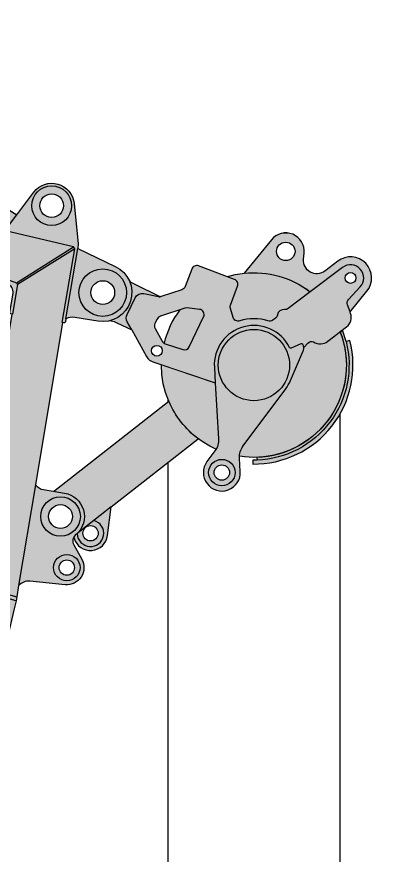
# Model space of a CAD drawing. Header units: millimetres. Extents: x -10000 to 22392, y -19950 to 27002.
# Drawn here: x 8862 to 10260, y 23825 to 27002 of the extents above; entities that cross this region are included whole.
import ezdxf
from ezdxf.enums import TextEntityAlignment as Align

# ---------------------------------------------------------------- set-up
doc = ezdxf.new("R2010")
doc.units = ezdxf.units.MM
doc.set_wipeout_variables(frame=1)
doc.layers.add('Техника. Кран LR 1600', color=250, linetype='Continuous')
doc.layers.add('Техника. Кран LR 1600 Штриховка', color=7, linetype='Continuous', true_color=0xffd147)
doc.styles.add('arial', font='arial.ttf')

# ---------------------------------------------------------------- blocks, each defined once
blk = doc.blocks.new('LR 1600-2-20230825.180919')
at = {"color": 0, "linetype": 'ByBlock', "lineweight": -2, "transparency": 16777216}
blk.add_wipeout([(1092.5797691424507, -478.31247127974007), (1070.6337041480128, -409.66458834623404), (1035.0923471229362, -346.96711199504034), (987.4626984906643, -292.87849793294095), (929.7643181854628, -249.69217474898846), (864.4436936470375, -219.23929951687774), (794.2705055257229, -202.81111431938803), (722.2201895691911, -201.10419588068726), (651.347774221604, -214.19091979431596), (584.6583433874368, -241.51639170254248), (524.9796169096708, -281.92197554914014), (474.8420515181685, -333.6944212766241), (436.3715461261902, -394.6385088887805), (411.199300912021, -462.1701286744053), (400.39265227955815, -533.4258508679733), (404.4098163867729, -605.3843388490873), (423.0804601761422, -674.9944578008816), (455.61292372098677, -739.3046468512631), (500.62778765070874, -795.5880691475401), (556.2163623518118, -841.4582333361755), (620.0216189254246, -874.9701839443965), (689.3381303219701, -894.7029700579942), (761.2267850170201, -899.819895514582), (832.6394092171607, -890.1039959246357), (900.5480134499335, -865.9672382478254), (962.0731833119427, -828.4330528504663), (1014.6061704380361, -779.0929387078929), (1055.9195068734045, -720.038981748427), (1084.2614526533075, -653.775147650169), (1098.430271888443, -583.1111103930572), (1099.9999999995935, -550.0000000000074)], dxfattribs=at)
at = {"layer": 'Техника. Кран LR 1600 Штриховка', "true_color": 0xadadad, "transparency": 16777216}
h = blk.add_hatch(color=253, dxfattribs=at)
h.dxf.hatch_style = 1
edge = h.paths.add_edge_path()
edge.add_arc((750.0000000001019, -550.0000000000073), 349.9999999994917, 0, 360)
at = {"color": 0, "linetype": 'ByBlock', "lineweight": -2, "transparency": 16777216}
blk.add_circle((750.0000000001019, -550.0000000000073), 349.9999999994917, dxfattribs=at)
blk.add_wipeout([(-65.38843069552237, -71.40243881688377), (-65.38843069552237, -71.40243881688377), (-86.81676591793646, -93.6327795609094), (-95.56970713022983, -123.24270391295363), (-89.67217313977264, -153.55080007274307), (-70.45492902140492, -177.71811536622772), (-42.25430201779736, -190.291350296151), (-21.410421085842273, -190.67768948473542), (86.674123861776, -175.16747559145017), (424.0263516982959, -422.55910933821), (424.0263516982959, -422.55910933821), (443.3030785302461, -381.367267825393), (467.75825145108604, -343.0227177304645), (496.9789553459283, -308.1728903498214), (530.4718111515831, -277.40621008443867), (530.4718111515831, -277.4062100844386), (53.22272972676001, 72.57644962696929), (53.22272972676001, 72.57644962696929), (20.117581603197067, 87.72276164395089), (-16.27930357485144, 88.51544653390567), (-50.01248951422028, 74.8248013197906), (-75.56238741370711, 48.8909563035844), (-88.7483980683825, 14.957333994529563), (-87.41296194998532, -21.423680427452837), (-71.77458964500684, -54.2992475198954), (-59.39936858323196, -67.61445860063407)], dxfattribs=at)
blk.add_lwpolyline([(86.67412386177602, -175.1674755914501), (-53.22272972611972, -72.57644962697668), (-59.39936858327565, -67.61445860066306)], dxfattribs=at)
for centre, radius in [((0, 0), 45.00000000005242), ((-30.64338984248025, -126.3367826840185), 28.99999999993426)]:
    blk.add_circle(centre, radius, dxfattribs=at)
blk.add_arc((-30.64338984248025, -126.3367826840185), 49.99999999997337, 106.8762646164237, 0.6160599089273059, dxfattribs=at)
blk.add_wipeout([(395.8466646414528, -592.5193037188071), (395.8466646414528, -592.5193037188071), (407.6838158519688, -589.5585822357831), (419.8552580277692, -588.6983405012649), (431.99116805738936, -589.9647165250524), (443.7228024556463, -593.3192321124804), (696.3493682009213, -690.0771562658264), (696.3493682009213, -690.0771562658264), (704.6536466847579, -692.9814961488918), (713.1139090285718, -695.3940036343353), (721.7010533469787, -697.3063801004976), (730.3855413018537, -698.7120472926543), (730.3855413018539, -698.7120472926543), (854.7589346761308, -715.1163456124413), (854.7589346761308, -715.1163456124413), (857.3295696209088, -715.2880228520647), (859.9009450972023, -715.1278190636126), (862.4303914620155, -714.6383926836005), (864.8759348479146, -713.8278652987427), (884.6968728133726, -724.0544244407137), (884.6968728133726, -724.0544244407137), (889.512374355112, -727.5314009693564), (893.0943827531787, -732.2692946696633), (895.1269790079275, -737.8502420215389), (895.4308961539793, -743.78202550103), (895.4308961539793, -743.78202550103), (893.4841756361037, -758.0722282710091), (895.8489248743579, -772.2992299587158), (902.313762570573, -785.1913007599267), (912.3008068239651, -795.5960382896591), (912.3008068239653, -795.5960382896591), (984.1394999582045, -848.8802026235423), (984.1394999582045, -848.8802026235423), (996.5947480542147, -855.3867498609743), (1010.449615815988, -857.7343020733605), (1024.3530424811352, -855.6939371420383), (1036.949232054125, -849.4646217440676), (1041.7720806349755, -846.050236871837), (1134.30214748819, -886.4047679071517), (1134.30214748819, -886.4047679071517), (1167.9518040628336, -893.0577531324561), (1201.2946543887224, -885.0069188809673), (1228.2010238833561, -863.7323124071025), (1243.7245061181711, -833.1450094971539), (1245.0112990469527, -798.8681110966567), (1231.8248415529579, -767.2030050845392), (1214.5928039058056, -749.30876177772), (1165.3275476757337, -711.9850394256717), (1165.3275476757337, -711.9850394256717), (1148.9997268149825, -690.4545060848743), (1146.2591929490288, -663.5723358947737), (1157.9063591148404, -639.1898602143602), (1180.5394999191794, -624.4283380255433), (1186.8782635809914, -622.8837133061533), (1209.313752872149, -618.9462558198063), (1209.313752872149, -618.9462558198063), (1238.7818681879846, -606.321210087897), (1259.531151984106, -581.882944561305), (1267.2094987272158, -550.7573186030572), (1260.206396185876, -519.4728471388362), (1239.9907259667903, -494.59136250480867), (1225.2578829600463, -485.86328710563953), (1075.031781508995, -420.1757302772892), (1075.031781508995, -420.1757302772892), (1093.7366650856839, -484.08258897874475), (1099.999798713735, -550.375366985572), (1093.5944846026298, -616.6545583644908), (1074.752566848758, -680.5211489581777), (991.1332926264297, -616.8402832936771), (991.1332926264297, -616.8402832936771), (988.4253475326432, -614.3532216881226), (986.2184401998323, -611.4124731294779), (984.5871555002691, -608.1174234652458), (983.5866245031868, -604.5794325403475), (983.5866245031868, -604.5794325403475), (980.2968548823662, -596.038131803852), (974.1532893489148, -589.2533690986778), (965.9794252124045, -585.1345892420693), (956.8709055629226, -584.2338827280835), (956.8709055629226, -584.2338827280835), (953.1942402412171, -584.2099208228791), (949.5840898434321, -583.5133175167532), (946.1624633920153, -582.1676152882868), (943.0449985343005, -580.2182936314928), (933.2623474732102, -572.768244658342), (933.2623474732102, -572.768244658342), (929.8431640074871, -569.4512154092189), (927.3054271815495, -565.4196660278905), (925.7931123132389, -560.902321415079), (925.3920186909673, -556.1554674550351), (925.3920186909673, -556.1554674550351), (924.2543722800883, -529.1274404694724), (918.9764728623181, -502.59534179966533), (909.6837223925609, -477.1895694084287), (896.596914975271, -453.51375994578837), (896.596914975271, -453.51375994578825), (896.596914975271, -453.51375994578825), (893.6550135619739, -446.2534235024276), (893.7274881446441, -438.4200323701517), (896.8032198052199, -431.21537110479835), (902.4103354117252, -425.74476567471686), (902.4103354117252, -425.74476567471686), (932.3417957355052, -406.3070480649401), (932.3417957355052, -406.3070480649401), (935.2501689984099, -404.7433593839596), (938.3761923640616, -403.67952892528456), (941.6346523320148, -403.1445560618113), (944.9367252603918, -403.1530238292396), (1021.1967934749193, -409.66695708766895), (1021.1967934749193, -409.66695708766895), (1028.9522612907715, -408.80145552897886), (1035.7861661636712, -405.03394731014623), (1040.6581080261947, -398.9380014049559), (1042.8263778940166, -391.4416703176098), (1042.8263778940166, -391.44167031761003), (1055.1669568725122, -246.96776225639746), (1055.1669568725122, -246.96776225639746), (1054.3014553137964, -239.21229444051573), (1050.533947094952, -232.37838956758583), (1044.4380011897558, -227.50644770501845), (1036.941670102395, -225.3381778371329), (966.4497089849831, -219.31694102567394), (966.4497089849831, -219.31694102567394), (962.0690507692024, -218.44205010381006), (957.9918577218982, -216.6166467555986), (954.42153693239, -213.93179853108882), (951.5362081392598, -210.52144982689742), (951.5362081392598, -210.52144982689765), (905.6881453069439, -142.08818040045253), (905.6881453069439, -142.08818040045253), (905.1129682282432, -141.17756056089002), (904.5876470038654, -140.23729741937768), (904.113705140436, -139.2701178734003), (903.6925171370896, -138.27882688186196), (903.6925171370896, -138.27882688186196), (921.9445945278787, -34.573841706041776), (921.9445945278787, -34.573841706041776), (924.5203513289382, -23.602443974769585), (928.3142301634299, -12.990536763284581), (933.2780464591984, -2.872897757180681), (939.3487567256891, 6.621972865228827), (939.3487567256891, 6.621972865228827), (939.3487567256891, 6.621972865228827), (945.4194669921491, 16.11684348758604), (950.3832832879076, 26.23448249362741), (954.1771621224116, 36.84638970504329), (956.7529189235067, 47.817787436245), (956.7529189235067, 47.817787436245), (960.2196358882067, 67.51504291735955), (960.2196358882067, 67.51504291735932), (959.4918121355524, 105.90295602272977), (944.3528125378671, 141.18712090135023), (917.0343702820824, 168.16608145800956), (881.5636652227271, 182.86270292665358), (843.1696524921421, 183.11046580540278), (807.5122300140604, 168.87284584208123), (779.8478780856965, 142.24869829922), (764.2547692372177, 107.16285277086058), (763.2470810773377, 102.1822125638796), (759.7803641127103, 82.48495708279415), (759.7803641127103, 82.48495708279415), (758.4554430253619, 71.29341226585962), (758.3981849566414, 60.02385979955852), (759.6093171188998, 48.81942986480976), (762.0734573959418, 37.822425546714385), (762.0734573959418, 37.822425546714385), (762.0734573959418, 37.822425546714385), (764.53759767289, 26.82542122863697), (765.748729835097, 15.620991293921179), (765.6914717663691, 4.351438827658285), (764.3665506790568, -6.840105989241692), (764.3665506790568, -6.840105989241692), (753.4024302038525, -69.13624505430175), (671.577095706547, -149.61118746942498), (671.577095706547, -149.61118746942498), (665.8716589866352, -156.46098062851956), (661.6284774658648, -164.30107533898695), (659.0140759544151, -172.8237849564871), (658.1310573490266, -181.69463342942595), (646.3038107149188, -427.1081395007492), (445.3409362543681, -496.47306767544774), (445.3409362543681, -496.47306767544774), (433.50378504384827, -499.433789158487), (421.3323428680415, -500.2940308930191), (409.1964328384127, -499.0276548692434), (397.4647984401454, -495.67313928182534), (350.09627206646843, -477.530628146407), (350.09627206646843, -477.530628146407), (318.32808615934505, -473.22435781462525), (287.9717561624175, -483.5323561226178), (265.3944392772721, -506.29254861450283), (255.33166597851778, -536.7310471572664), (259.8940754469643, -568.4634599215391), (278.12471477339784, -594.834000108449), (306.19975721431666, -610.3115190291463), (338.2305393943843, -611.649649416291), (347.8984868676271, -609.0692357214646)], dxfattribs=at)
at = {"layer": 'Техника. Кран LR 1600 Штриховка', "transparency": 16777216}
h = blk.add_hatch(color=256, dxfattribs=at)
h.dxf.hatch_style = 1
edge = h.paths.add_edge_path()
edge.add_line((-59.39936858323199, -67.61445860063395), (-65.3884306955224, -71.40243881688366))
edge.add_arc((-30.64338984243649, -126.3367826840334), 64.99999999997583, 122.3126590347422, 278.1662378741067)
edge.add_line((-21.41042108584224, -190.6776894847353), (86.67412386177602, -175.1674755914501))
edge.add_line((86.67412386177602, -175.1674755914501), (424.0263516982959, -422.55910933821))
edge.add_arc((750.0000000018318, -550.0000000020251), 350.0000000021483, 128.8455655746858, 158.6467589501569, ccw=False)
edge.add_line((530.4718111515831, -277.4062100844385), (53.22272972676001, 72.5764496269694))
edge.add_arc((3.281312999092734e-10, 2.272360077881785e-11), 89.9999999999197, 53.74616226255299, 228.7006622660796)
edge = h.paths.add_edge_path(flags=16)
edge.add_arc((0, 0), 45.00000000005242, 0, 360)
edge = h.paths.add_edge_path(flags=16)
edge.add_arc((-30.64338984248025, -126.3367826840185), 28.99999999993426, 0, 360)
at = {"layer": 'Техника. Кран LR 1600 Штриховка', "true_color": 0xadadad, "transparency": 16777216}
h = blk.add_hatch(color=253, dxfattribs=at)
h.dxf.hatch_style = 1
edge = h.paths.add_edge_path()
edge.add_arc((757.0867565303852, -205.7719703398688), 19.99999999970944, 163.8534325502623, 177.2408714448534)
edge.add_line((737.1099419352395, -204.8092249843612), (733.7308695751708, -274.9244445953154))
edge.add_arc((753.7076841705581, -275.887189950956), 19.99999999995714, 177.2408714445061, 260.0181707128091)
edge.add_line((750.2409672060821, -295.5844454320249), (874.3595465498875, -317.4293153961844))
edge.add_arc((877.8262635146301, -297.7320599152163), 19.99999999990403, 260.0181707120065, 369.2621180965912)
edge.add_line((897.5655104609832, -294.5130336669463), (890.0125933944437, -248.1981285841975))
edge.add_line((890.0125933944437, -248.1981285841975), (886.8889961184104, -240.2852104364647))
edge.add_line((886.8889961184104, -240.2852104364647), (875.4894585858324, -223.2701486189245))
edge.add_arc((750.0000000000975, -550.0000000000052), 349.9999999994914, 68.9893601126723, 91.98517411443677)
at = {"color": 0, "linetype": 'ByBlock', "lineweight": -2, "transparency": 16777216}
for points in [[(-59.39936858323199, -67.61445860063395), (-65.3884306955224, -71.40243881688366, 0.8087267496718186), (-21.41042108584224, -190.6776894847353), (86.67412386177602, -175.1674755914501), (424.0263516982959, -422.55910933821, -0.1307701054907713), (530.4718111515831, -277.4062100844385), (53.22272972676001, 72.5764496269694, 0.9569113478928312), (-59.39936858323199, -67.61445860063395)], [(753.4024302038524, -69.13624505430198), (778.6667870936435, -44.28883467269043, -0.2424110344878344), (804.902836968904, -36.13191542434652), (873.8432311527285, -48.26542480059288, -0.3452912058285196), (898.5764760749662, -75.8122253144029), (902.3482480644525, -132.2889578097675, 0.07719298818804282), (903.6925171370895, -138.2788268818622)], [(750.2409672060821, -295.5844454320249), (874.3595465498875, -317.4293153961844, 0.5163813520071749), (897.5655104609832, -294.5130336669463), (890.0125933944437, -248.1981285841975), (886.8889961184104, -240.2852104364647), (832.5788127826236, -159.2212967347514, 0.2092260855781456), (819.2245525744584, -150.3432245385848), (800.275537558955, -147.0081978959133, 0.2424110344878278), (782.7848376421607, -152.4461440614614), (743.0627735784656, -191.5126610244552, 0.1885795235711576), (737.1099419352395, -204.8092249843612), (733.7308695751708, -274.9244445953154, 0.3777553224787694), (750.2409672060821, -295.5844454320249)], [(1041.772080634975, -846.0502368718371), (1065.310694385909, -829.3858350447626, -0.280090994897224), (1086.03729256412, -827.9354674983842), (1143.357138442538, -857.5094863920312, 0.9163311740188674), (1196.576321313936, -773.2969140552814), (1074.752566848758, -680.521148958178)]]:
    blk.add_lwpolyline(points, format="xyb", dxfattribs=at)
blk.add_lwpolyline([(737.8756875728541, -200.2100615400625, 0.05848025163040919), (737.1099419352395, -204.8092249843612), (733.7308695751708, -274.9244445953154, 0.3777553224787694), (750.2409672060821, -295.5844454320249), (874.3595465498875, -317.4293153961844, 0.5163813520071749), (897.5655104609832, -294.5130336669463), (890.0125933944437, -248.1981285841975), (886.8889961184104, -240.2852104364647), (875.4894585858324, -223.2701486189245, 0.100676255159261)], format="xyb", close=True, dxfattribs=at)
for centre, radius in [((860.0000000000728, 75.00000000000728), 45.00000000005242), ((703.1310573490264, -181.694633429368), 20.50000000000293), ((325.0593105596854, -542.8999677370375), 49.99999999990544), ((325.0593105596854, -542.8999677370375), 29.00000000003637), ((1197.21359550042, -549.99999999992), 34.99999999999606), ((1166.282907175402, -813.0751626319325), 20.50000000009051)]:
    blk.add_circle(centre, radius, dxfattribs=at)
blk.add_wipeout([(406.66189773104276, -658.2540878214859), (402.2667025363845, -643.1748562368521), (387.77781514180253, -647.057141913443), (387.77781514180253, -647.0571419134429), (414.1603431675787, -716.8434143097454), (453.83594000486676, -780.0257584860007), (505.2341823038163, -834.10331657233), (566.3206457259964, -876.9356126416798), (634.6774307017703, -906.827276158079), (707.5988667484246, -922.5951474441945), (782.1986072196335, -923.6151090268419), (855.5238755054011, -909.8467892011691), (924.6723406358301, -881.835160007071), (937.5000000002547, -874.7595264192132), (930.0000000002839, -861.7691453624502), (967.72026671777, -836.7017360612007), (959.3452810187009, -830.4898452985362), (959.3452810187009, -830.4898452985362), (897.4566691485203, -867.4216922707938), (829.3156999840159, -890.8944407532822), (757.8116405082166, -899.912815245478), (685.9763571698843, -894.0944247720195), (616.855760746497, -873.6859767645067), (553.3806557091689, -839.5528163409499), (498.24247024680443, -793.142234531216), (453.7791361604022, -736.422101228119), (421.8759574705297, -671.7974249079842), (416.1990672380417, -655.2470298266052)], dxfattribs=at)
at = {"layer": 'Техника. Кран LR 1600 Штриховка', "transparency": 16777216}
h = blk.add_hatch(color=256, dxfattribs=at)
h.dxf.hatch_style = 1
edge = h.paths.add_edge_path()
edge.add_line((347.8984868676271, -609.0692357214648), (395.8466646414527, -592.5193037188074))
edge.add_arc((418.6858409491502, -658.6885717032492), 70.00000000007837, 69.04277456993151, 109.04277456992699, ccw=False)
edge.add_line((443.7228024556462, -593.3192321124807), (696.3493682009212, -690.0771562658265))
edge.add_arc((750.0000000009203, -549.9999999982765), 150.000000001809, 249.0427745700222, 262.4863112683812)
edge.add_line((730.3855413018537, -698.7120472926545), (854.7589346761306, -715.1163456124414))
edge.add_arc((857.3741958339476, -695.2880726129875), 20.00000002661139, 262.4863112842935, 292.0296869909035)
edge.add_line((864.8759348479143, -713.8278652987428), (884.6968728133725, -724.0544244407138))
edge.add_arc((875.5265653200279, -741.8281539447673), 20.0000000001439, -5.606371830121702, 62.7086512365392, ccw=False)
edge.add_arc((941.7171314835155, -757.3651897938367), 48.23813774583959, 163.6451397402167, 232.423895482153)
edge.add_line((912.3008068239651, -795.5960382896592), (984.1394999582044, -848.8802026235426))
edge.add_arc((1010.947578012534, -812.737057339371), 44.99999999999719, 233.4349488228999, 305.2969749754968)
edge.add_line((1036.949232054125, -849.4646217440677), (1041.772080634975, -846.0502368718371))
edge.add_line((1041.772080634975, -846.0502368718371), (1134.30214748819, -886.4047679071518))
edge.add_arc((1166.282907175472, -813.0751626319309), 79.99999999997112, 246.4368557198392, 412.8521616781064)
edge.add_line((1214.592803905805, -749.3087617777201), (1165.327547675734, -711.9850394256719))
edge.add_arc((1195.521233132205, -672.1310388917792), 49.99999999999853, 99.95411189715009, 232.85216167810222, ccw=False)
edge.add_line((1186.878263580991, -622.8837133061534), (1209.313752872149, -618.9462558198065))
edge.add_arc((1197.213595500419, -549.9999999999213), 70.00000000001198, 279.9541118971733, 426.3822638075325)
edge.add_line((1225.257882960046, -485.8632871056398), (1075.031781508995, -420.1757302772894))
edge.add_arc((749.9999999989159, -550.0000000005247), 350.0000000011243, -21.895664200540182, 21.772767354056782, ccw=False)
edge.add_line((1074.752566848758, -680.521148958178), (991.1332926264295, -616.8402832936772))
edge.add_arc((1003.250658283004, -600.9289838625131), 20.00000000108219, 190.5167190465831, 232.70865123535032, ccw=False)
edge.add_arc((959.00658227971, -609.1424933870501), 24.99999999997208, 10.51671904579353, 94.90058342880549)
edge.add_arc((955.1623641900228, -564.3069942000585), 20.00000000078129, 232.7086512377605, 274.900583427083, ccw=False)
edge.add_line((943.0449985343002, -580.218293631493), (933.26234747321, -572.7682446583422))
edge.add_arc((945.3797131286185, -556.8569452276992), 19.99999999996137, 177.9900019573544, 232.7086512371024, ccw=False)
edge.add_arc((750.0000000003711, -549.9999999999781), 175.4999999998653, 357.9900019573791, 393.351862755499)
edge.add_arc((913.3031161120157, -442.5181770336227), 19.99999999999211, 122.99999999998079, 213.3518627555105, ccw=False)
edge.add_line((902.4103354117251, -425.7447656747172), (932.341795735505, -406.3070480649403))
edge.add_arc((943.2345764357962, -423.0804594240763), 20.00000000018565, 85.1177968134644, 122.99999999962259, ccw=False)
edge.add_line((944.9367252603915, -403.1530238292398), (1021.196793474919, -409.6669570876693))
edge.add_arc((1022.898942299625, -389.7395214933123), 19.99999999971726, 265.1177968130333, 355.117796814205)
edge.add_line((1042.826377894016, -391.4416703176103), (1055.166956872512, -246.9677622563977))
edge.add_arc((1035.239521277896, -245.265613431761), 19.99999999996962, 355.1177968132927, 445.117796813689)
edge.add_line((1036.941670102395, -225.3381778371331), (966.4497089849829, -219.3169410256742))
edge.add_arc((968.1518578097501, -199.389505430756), 20.0000000002817, 213.8207979262002, 265.1177968129936, ccw=False)
edge.add_line((951.5362081392595, -210.5214498268979), (905.6881453069436, -142.088180400453))
edge.add_arc((922.3037949746273, -130.9562360058821), 19.99999999707534, 201.4771133027991, 213.8207979269368, ccw=False)
edge.add_line((903.6925171370895, -138.2788268818622), (921.9445945278785, -34.573841706042))
edge.add_arc((1020.430871932463, -51.90742652868108), 99.99999999908174, 144.1762379491905, 170.0181707125872, ccw=False)
edge.add_arc((858.2666415182965, 65.15137225952407), 99.99999999980899, 324.1762379492187, 350.0181707122879)
edge.add_line((956.7529189235065, 47.81778743624454), (960.2196358882065, 67.5150429173591))
edge.add_arc((861.7333584827451, 84.84862774046594), 100.0000000000267, 350.0181707124103, 530.0181707122321)
edge.add_line((763.2470810773375, 102.1822125638791), (759.7803641127102, 82.4849570827937))
edge.add_arc((858.2666415178828, 65.15137225957784), 99.99999999976114, 170.0181707123202, 195.8601034756613)
edge.add_arc((665.8802732710537, 10.49347883400344), 100.0000000025538, -9.981829287415508, 15.860103475115295, ccw=False)
edge.add_line((764.3665506790567, -6.840105989242147), (753.4024302038524, -69.13624505430198))
edge.add_line((753.4024302038524, -69.13624505430198), (671.577095706547, -149.6111874694252))
edge.add_arc((703.1310573487801, -181.6946334292706), 44.99999999975377, 134.5232911297146, 180.0000000001981)
edge.add_line((658.1310573490264, -181.6946334294262), (646.3038107149187, -427.1081395007495))
edge.add_line((646.3038107149187, -427.1081395007495), (445.340936254368, -496.473067675448))
edge.add_arc((422.5017599465857, -430.3037996910061), 70.00000000010603, 249.0427745699889, 289.0427745699925, ccw=False)
edge.add_line((397.4647984401454, -495.6731392818256), (350.0962720664684, -477.5306281464073))
edge.add_arc((325.0593105599837, -542.8999677370916), 69.99999999999581, 69.0427745699154, 289.0427745699033)
edge = h.paths.add_edge_path(flags=16)
edge.add_arc((325.0593105596854, -542.8999677370375), 29.00000000003637, 0, 360)
edge = h.paths.add_edge_path(flags=16)
edge.add_arc((1166.282907175402, -813.0751626319325), 20.50000000009051, 0, 360)
edge = h.paths.add_edge_path(flags=16)
edge.add_arc((1197.21359550042, -549.99999999992), 34.99999999999606, 0, 360)
edge = h.paths.add_edge_path(flags=16)
edge.add_arc((860.0000000000728, 75.00000000000728), 45.00000000005242, 0, 360)
edge = h.paths.add_edge_path(flags=16)
edge.add_arc((703.1310573490264, -181.694633429368), 20.50000000000293, 0, 360)
edge = h.paths.add_edge_path(flags=16)
edge.add_line((750.2409672060821, -295.5844454320249), (874.3595465498875, -317.4293153961844))
edge.add_arc((877.8262635146301, -297.7320599152163), 19.99999999990403, 260.0181707120065, 369.2621180965912)
edge.add_line((897.5655104609832, -294.5130336669463), (890.0125933944437, -248.1981285841975))
edge.add_line((890.0125933944437, -248.1981285841975), (886.8889961184104, -240.2852104364647))
edge.add_line((886.8889961184104, -240.2852104364647), (832.5788127826236, -159.2212967347514))
edge.add_arc((815.7578356099502, -170.0404800195071), 19.9999999998184, 32.74895720825217, 80.01817071264551)
edge.add_line((819.2245525744584, -150.3432245385848), (800.275537558955, -147.0081978959133))
edge.add_arc((796.8088205943197, -166.705453376868), 19.99999999987225, 80.01817071230296, 134.5232911299888)
edge.add_line((782.7848376421607, -152.4461440614614), (743.0627735784656, -191.5126610244552))
edge.add_arc((757.0867565303852, -205.7719703398689), 19.99999999970943, 134.5232911294855, 177.240871444853)
edge.add_line((737.1099419352395, -204.8092249843612), (733.7308695751708, -274.9244445953154))
edge.add_arc((753.7076841705581, -275.887189950956), 19.99999999995714, 177.2408714445061, 260.0181707128091)
h = blk.add_hatch(color=256, dxfattribs=at)
h.dxf.hatch_style = 1
edge = h.paths.add_edge_path()
edge.add_line((416.1990672380416, -655.2470298266053), (406.6618977310427, -658.2540878214859))
edge.add_line((406.6618977310427, -658.2540878214859), (402.2667025363844, -643.1748562368521))
edge.add_line((402.2667025363844, -643.1748562368521), (387.7778151418024, -647.057141913443))
edge.add_arc((750.0000000002981, -549.9999999998836), 375.0000000001214, 195.0000000000131, 299.9999999999816)
edge.add_line((937.5000000002547, -874.7595264192132), (930.0000000002838, -861.7691453624502))
edge.add_line((930.0000000002838, -861.7691453624502), (967.7202667177698, -836.7017360612008))
edge.add_line((967.7202667177698, -836.7017360612008), (959.3452810187009, -830.4898452985362))
edge.add_arc((750.0000000000921, -550.0000000006272), 350.0000000000075, 197.4999999999108, 306.73604109998945, ccw=False)
at = {"color": 0, "linetype": 'ByBlock', "lineweight": -2, "transparency": 16777216}
for points in [[(347.8984868676271, -609.0692357214648), (395.8466646414527, -592.5193037188074, -0.1763269807084445), (443.7228024556462, -593.3192321124807), (696.3493682009212, -690.0771562658265, 0.05872586510424113), (730.3855413018537, -698.7120472926545), (854.7589346761306, -715.1163456124414, 0.1296260940766816), (864.8759348479143, -713.8278652987428), (884.6968728133725, -724.0544244407138, -0.3072343424055633), (895.4308961539791, -743.7820255010301, 0.3094501345540889), (912.3008068239651, -795.5960382896592), (984.1394999582044, -848.8802026235426, 0.3242542444261646), (1036.949232054125, -849.4646217440677), (1041.772080634975, -846.0502368718371), (1134.30214748819, -886.4047679071518, 0.887960981767941), (1214.592803905805, -749.3087617777201), (1165.327547675734, -711.9850394256719, -0.6549928579642427), (1186.878263580991, -622.8837133061534), (1209.313752872149, -618.9462558198065, 0.7428561451936719), (1225.257882960046, -485.8632871056398), (1075.031781508995, -420.1757302772894, -0.1928793267196545), (1074.752566848758, -680.521148958178), (991.1332926264295, -616.8402832936772, -0.1862054090603788), (983.5866245031866, -604.5794325403476, 0.3857870003094636), (956.8709055629224, -584.2338827280837, -0.1862054090628857), (943.0449985343002, -580.218293631493), (933.26234747321, -572.7682446583422, -0.2433977023585039), (925.3920186909672, -556.1554674550353, 0.1555314349866929), (896.5969149752709, -453.5137599457885, -0.4160134135553848), (902.4103354117251, -425.7447656747172), (932.341795735505, -406.3070480649403, -0.1668142754954934), (944.9367252603915, -403.1530238292398), (1021.196793474919, -409.6669570876693, 0.4142135623790857), (1042.826377894016, -391.4416703176103), (1055.166956872512, -246.9677622563977, 0.4142135623751213), (1036.941670102395, -225.3381778371331), (966.4497089849829, -219.3169410256742, -0.2276395524930998), (951.5362081392595, -210.5214498268979), (905.6881453069436, -142.088180400453, -0.05391162445284763), (903.6925171370895, -138.2788268818622), (921.9445945278785, -34.573841706042, -0.1132370114599204), (939.3487567256889, 6.621972865228599, 0.1132370114584735), (956.7529189235065, 47.81778743624454), (960.2196358882065, 67.5150429173591, 0.9999999999984447), (763.2470810773375, 102.1822125638791), (759.7803641127102, 82.4849570827937, 0.1132370114596748), (762.0734573959417, 37.82242554671393, -0.1132370114560939), (764.3665506790567, -6.840105989242147), (753.4024302038524, -69.13624505430198), (671.577095706547, -149.6111874694252, 0.201075599294626), (658.1310573490264, -181.6946334294262), (646.3038107149187, -427.1081395007495), (445.340936254368, -496.473067675448, -0.1763269807084812), (397.4647984401454, -495.6731392818256), (350.0962720664684, -477.5306281464073, 1.428148006741955), (347.8984868676271, -609.0692357214648)], [(864.8759348479143, -713.8278652987428), (870.2348062308956, -710.6048836745613), (874.9777727775945, -706.6224982592466, 0.4142135621767465), (875.5918229373565, -699.5781429018607), (849.6178597618928, -668.643508109788, -0.4047950180244586), (850.1100605036554, -661.7048601719653, 0.8183158914312235), (701.0589079125493, -408.2087114622555), (646.2150156021307, -427.1387882792551)], [(930.0000000002838, -861.7691453624502, -0.4796563285036683), (406.6618977304461, -658.2540878194486)]]:
    blk.add_lwpolyline(points, format="xyb", dxfattribs=at)
blk.add_lwpolyline([(416.1990672380416, -655.2470298266053), (406.6618977310427, -658.2540878214859), (402.2667025363844, -643.1748562368521), (387.7778151418024, -647.057141913443, 0.4931454260311334), (937.5000000002547, -874.7595264192132), (930.0000000002838, -861.7691453624502), (967.7202667177698, -836.7017360612008), (959.3452810187009, -830.4898452985362, -0.5163376563170304)], format="xyb", close=True, dxfattribs=at)
blk.add_circle((750.0000000001019, -550.0000000000073), 135.0000000000371, dxfattribs=at)
blk = doc.blocks.new('LR 1600-2-20230825.17540601')
at = {"color": 0, "linetype": 'ByBlock', "lineweight": -2, "transparency": 16777216}
blk.add_wipeout([(1542.579769229938, 2103.3124712706353), (1520.6337042354066, 2034.664588327666), (1485.0923472099205, 1971.9671119663103), (1437.4626985765635, 1917.8784978931176), (1379.7643182691438, 1874.6921746970388), (1314.4436937268501, 1844.2392994518257), (1244.27050559949, 1827.8111142404905), (1172.220189634249, 1826.1041957876148), (1101.3477742748955, 1839.1909196873214), (1034.6583434256545, 1866.5163915826083), (974.97961692944, 1906.921975418086), (924.842051516265, 1958.6944211371692), (886.3715460997785, 2019.6385087445483), (861.1993008588973, 2087.1701285298664), (850.3926521983849, 2158.425850728326), (854.409816277288, 2230.3843387200773), (873.0804600393258, 2299.994457688564), (905.6129235591758, 2364.3046467617232), (950.6277874676446, 2420.588069086577), (1006.2163621526125, 2466.458233308973), (1070.0216187164822, 2499.9701839551917), (1139.3381301107638, 2519.7029701097686), (1211.226784811859, 2524.819895608787), (1282.6394090268584, 2515.1039960609787), (1350.5480132834296, 2490.9672384241244), (1412.0731831778858, 2453.4330530625894), (1464.6061703443506, 2404.092938949792), (1505.9195068268593, 2345.0389820122687), (1534.2614526591092, 2278.7751479265653), (1548.4302719498787, 2208.111110671386), (1550.0000000870855, 2174.999999999993)], dxfattribs=at)
at = {"layer": 'Техника. Кран LR 1600 Штриховка', "true_color": 0xadadad, "transparency": 16777216}
h = blk.add_hatch(color=253, dxfattribs=at)
h.dxf.hatch_style = 1
edge = h.paths.add_edge_path()
edge.add_arc((1200, 2175), 350, 0, 360)
at = {"color": 0, "linetype": 'ByBlock', "lineweight": -2, "transparency": 16777216}
blk.add_circle((1200, 2175), 350, dxfattribs=at)
blk.add_wipeout([(109.9999999997815, 2049.9999999999545), (146.79745064608846, 2049.9999999999545), (162.15321248268424, 2049.176623438716), (285.69775591036137, 2021.7333686385298), (1086.7656171762792, 2227.943125460266), (1086.7656171762792, 2227.943125460266), (1116.4274966170472, 2265.9716144817685), (1156.2198593371138, 2293.221585828027), (1202.3994896676984, 2307.1296702305526), (1250.6223300053866, 2306.3875523268102), (1252.108036541089, 2306.126175713178), (1446.2773495506844, 2463.472874944191), (1446.2773495506844, 2463.472874944191), (1465.9730863624957, 2470.154158611258), (1485.280458114758, 2462.4219534911194), (1494.919878566411, 2443.992542937436), (1490.2584109022991, 2423.723543968163), (1488.4728750672948, 2421.2773494275807), (1339.6164366782832, 2237.5852064065093), (1339.6164366782832, 2237.5852064065093), (1352.7939663961215, 2199.3056059959663), (1354.0293285439052, 2158.8402012973947), (1343.211426946265, 2119.8280480361464), (1321.313115996687, 2085.777510968268), (1321.313115996687, 2085.777510968268), (1374.7844277422992, 1952.0992316041065), (1378.8852585372806, 1953.7395601157752), (1400.2615446064956, 1899.7265954050945), (1452.7165594187973, 1920.7086013299686), (1452.7165594187973, 1920.7086013299686), (1482.1103605413145, 1924.5771999870553), (1509.768124475508, 1913.8996677740322), (1528.9370422102586, 1891.2829882459034), (1534.9369074671188, 1862.2491594095404), (1533.758675731886, 1852.8584173509425), (1501.4380921475822, 1696.4443184272582), (1501.4380921475822, 1426.0540558617117), (1496.8499999999767, 1426.2265733364088), (1496.8499999999767, 1752.6971270191839), (1179.7412308914863, 1823.1372817080755), (1180.3591793525848, 1826.2636264762675), (1187.5699391969756, 1824.6618825689636), (1187.5699391969756, 1824.6618825689636), (1207.1448457950444, 1827.0401770481199), (1222.8048590419212, 1839.023383549735), (1230.2172333084404, 1857.2960396425349), (1227.3311445181023, 1876.8025448253447), (1227.3311445181025, 1876.8025448253447), (1221.6350383696845, 1891.195296652642), (1227.0339387928034, 1893.3548518106309), (1179.4563314716797, 2012.298870113684), (1179.4563314716797, 2012.298870113684), (1152.1031297615089, 2018.1351500785536), (1126.1384926218698, 2028.53214126988), (1102.3168106274006, 2043.1877638967085), (1081.3302117778876, 2061.6762055929485), (1081.3302117778876, 2061.6762055929485), (628.0669736357085, 1945.6820480613876), (1496.8499999999767, 1752.6971270191839), (1496.8499999999767, 614.0389212553755), (1496.8499999999767, 614.0389212553755), (1501.6003242544566, 613.5664535673677), (1506.260533333043, 612.5314378270177), (1510.7642518596583, 610.948615767551), (1515.0473333537666, 608.8405315297327), (1634.6044778623982, 540.8484190164577), (1634.6044778623982, 540.8484190164577), (1658.1023665112416, 519.039915421607), (1669.4134426765395, 489.0428963033205), (1666.165239064952, 457.14915438899334), (1649.039057501167, 430.0483148255353), (1640.493643663096, 422.90127114350435), (1588.7667260318995, 386.217243025128), (1588.7667260318995, 386.217243025128), (1584.8344604881368, 382.88582647931025), (1581.5304134478306, 378.9305361405536), (1578.952094859546, 374.46810162946895), (1577.1755967733843, 369.6302195455114), (1556.3502651771996, 293.1701334160075), (1655.995518439595, 254.14719087713956), (1655.995518439595, 254.14719087713956), (1685.5250706585527, 234.68011236629127), (1704.5751018767003, 204.87981185459785), (1709.8472235081954, 169.90601690034055), (1700.428602098154, 135.81421186256011), (1677.9500104782599, 108.50717030208216), (1655.9955186321968, 95.85280903492549), (1513.0766962104826, 39.88312806724343), (1494.9281947480852, 36.15986593624757), (1468.4205615860483, -118.57368649316959), (1468.4205615860483, -118.57368649316959), (1454.462050458472, -156.36418221765007), (1427.8334335002096, -186.59460330123193), (1392.1063820157517, -205.21017184553148), (1352.072931760511, -209.71399918033558), (1313.102731699755, -199.5019911885047), (1280.4228180519053, -175.94387488075017), (1258.4165168452066, -142.19947820218113), (1250.6332390117968, -111.78607627071551), (1241.0571471986768, -22.926465030347117), (1241.0571471986768, -22.926465030347117), (1239.4248877823247, -14.560698115374635), (1236.395420049784, -6.59372553255389), (1232.0567807294685, 0.7429314531677846), (1226.5350512473087, 7.236068630508271), (1215.7438897155807, 6.073142615464349), (1215.7438897155807, 6.073142615464349), (1213.8007074833888, 6.2465386563585525), (1212.071796983217, 7.1503593558873035), (1210.820369166106, 8.647006205704201), (1210.2369425729921, 10.508628290057004), (1209.701211839034, 15.479844698374563), (589.8344582150967, -51.32104337393139), (589.8344582150967, -51.32104337393139), (585.2849697317525, -59.14189394675941), (582.2194012886764, -67.65458090584525), (580.7381362110219, -76.58035274430858), (580.8896791453807, -85.62693131753849), (589.4818953538778, -165.35684691099095), (589.4818953538778, -165.35684691099095), (585.9812588409643, -201.5936671909776), (568.4119484036664, -233.47910165183248), (539.648740510142, -255.79589962272257), (504.39801185605904, -264.89247751530274), (468.4276590006949, -259.28040878263346), (451.3366456491856, -250.7091669612155), (451.3366456491856, -250.7091669612155), (441.51697353334555, -245.02914203778164), (430.30430919193964, -243.3072820085108), (419.23279693280165, -245.77917599676948), (409.8172682887671, -252.10661338854243), (409.81726828876685, -252.10661338854243), (365.9619407771023, -295.9619409001916), (365.9619407771023, -295.9619409001916), (339.5680767244328, -311.98459799471493), (308.75872085283095, -314.02057215379955), (280.48593394542945, -301.61045045866194), (261.1294057921725, -277.5545485247985), (255.98749605417834, -261.2871316714318), (232.7129346300785, -129.29053460751538), (232.7129346300785, -129.29053460751538), (229.29121635022238, -118.03174757277839), (223.40118387691496, -107.8446989843178), (215.3508560800933, -99.26211989385865), (205.56122433490236, -92.73283572376613), (205.56122433490214, -92.73283572376613), (162.15321248268424, -97.41076646327065), (146.79745064608846, -100.00000012308237), (109.99999999986903, -100.00000012308237), (4.875693577268748, -104.88673718804966), (4.875693577268748, -104.88673718804966), (-34.079706555809025, -99.31552545201157), (-68.24830165389085, -79.79454420722504), (-92.83080153070091, -49.06569295074951), (-104.37437032704474, -11.445118537537837), (-101.25760873517038, 27.78302693118667), (-83.9182942896216, 63.10879336723565), (-54.79189152783056, 89.57035533726912), (-17.96946882808379, 103.45094560775487), (4.875693577276252, 104.886736941849), (110.00000000011619, 99.99999987688125), (146.80294035299426, 99.99999987688125), (162.15321248268424, 97.41076621708407), (1188.9470032045356, 208.06476836572756), (1188.41127247049, 213.03598477449623), (1188.41127247049, 213.03598477449623), (1188.58466851141, 214.97916700666838), (1189.4884892109449, 216.70807750681752), (1190.985136060749, 217.95950532391544), (1192.8467581450823, 218.5429319170339), (1266.3643844038888, 226.4656712708652), (1266.3643844038888, 226.4656712708652), (1276.822463235006, 229.5897161921921), (1285.4707474350105, 236.2484135050513), (1291.1644821748382, 245.56036572898392), (1293.149999999987, 256.29296972216025), (1293.149999999987, 307.555361918317), (1293.149999999987, 307.555361918317), (1293.5306023374324, 309.4687790801413), (1294.6144660940563, 311.0908958242471), (1296.2365828381626, 312.1747595808715), (1298.149999999987, 312.5553619183165), (1303.149999999987, 312.5553619183165), (1303.149999999987, 1597.3028727343099), (319.8499999999766, 1815.725732185119), (319.8499999999766, 439.4669431938287), (330.4999999999998, 439.4669431938287), (357.91970186140657, 118.5078411430195), (162.15321248268424, 97.41076621708407), (146.80294035299426, 99.99999987688125), (146.00321321460046, 99.99999987688125), (169.49999999999955, 439.4669431938287), (180.1499999999869, 439.4669431938287), (180.1499999999869, 1846.7576384856125), (162.15321248268424, 1850.7553093800068), (146.80294035299426, 1850.0000000000273), (4.875693577276252, 1845.1132629351032), (4.875693577276252, 1845.1132629351032), (-34.07970655579766, 1850.6844746711442), (-68.24830165387448, 1870.205455915932), (-92.83080153067749, 1900.9343071724086), (-104.37437032701382, 1938.5548815856196), (-101.2576087351315, 1977.7830270543393), (-83.91829428957544, 2013.1087934903815), (-54.791891527779626, 2039.5703554604042), (-17.969468828031722, 2053.450945730877), (4.875693577276252, 2054.886737064966)], dxfattribs=at)
for points in [[(146.7974506460887, 2049.999999999956), (146.8029403529945, 1850.000000000029)], [(162.1532124826845, 1850.755309380009), (162.1532124826845, 2049.176623438718)], [(628.0669736357086, 1945.682048061382), (285.6977559103616, 2021.733368638539)], [(1450.419808275772, 1763.010780269731), (1374.784427742299, 1952.099231604108)], [(1227.033938792803, 1893.354851810625), (1230.470220686686, 1894.729361378704), (1266.288957170167, 1803.912221347317)], [(180.1499999999869, 1846.757638485622), (319.8499999999767, 1815.725732185121)], [(1496.849999999977, 614.038921255371), (1496.849999999977, 312.5553619183192)], [(180.1499999999869, 439.4669431938237), (180.1499999999869, 99.35021752913599)], [(319.8499999999767, 439.4669431938237), (319.8499999999767, 114.4052015384368)], [(146.7974506460887, -100.0000001230801), (146.8029403529945, 99.99999987687625)], [(162.1532124826845, 97.41076621708635), (162.1532124826845, -97.41076646327565)], [(1226.535051247309, 7.236068630518275), (1494.928194748085, 36.15986593624984)], [(589.834458215104, -51.32104337392957), (205.5612243349024, -92.73283572377113)]]:
    blk.add_lwpolyline(points, dxfattribs=at)
for points in [[(1501.438092147582, 1696.444318427253), (1501.200886502877, 1754.994265033311), (1473.877271991398, 1761.063727061308, -0.248436562370228), (1445.440558014699, 1785.56960625443), (1400.261544606496, 1899.726595405096)], [(1483.566053665883, 1758.911534039929), (1527.118970989395, 1835.274373508219, 0.07880240352119504), (1533.758675731937, 1852.85841735093)]]:
    blk.add_lwpolyline(points, format="xyb", dxfattribs=at)
for centre, radius in [((1465.165042944885, 2440.165042821769), 16), ((1200, 2175), 125.0000000000873), ((1200, 2175), 69.99999999989086), ((0, 1950), 45), ((1475, 1865), 25), ((1600, 479.9999998761778), 60), ((1600, 480), 35), ((1625.000000000196, 174.9999999183492), 75), ((1625.000000000196, 175), 45), ((0, 0), 45), ((1360, -100), 90.0000001230801), ((1360, -100), 45), ((500, -175.0000001230801), 75), ((500, -175), 45), ((320, -250.0000001230801), 50), ((320, -250), 29)]:
    blk.add_circle(centre, radius, dxfattribs=at)
blk.add_wipeout([(1303.1499999999937, 1394.814442424235), (1303.1499999999864, 1597.3028727343121), (1256.8449451855847, 1607.5887290137618), (343.68973845549044, 285.07552667307846), (357.9197018614068, 118.50784114302314), (427.0424374465073, 125.95695838649499)], dxfattribs=at)
at = {"layer": 'Техника. Кран LR 1600 Штриховка', "transparency": 16777216}
h = blk.add_hatch(color=256, dxfattribs=at)
h.dxf.hatch_style = 1
edge = h.paths.add_edge_path()
edge.add_line((4.875693577276252, 2054.886737064968), (109.9999999997817, 2049.999999999956))
edge.add_line((109.9999999997817, 2049.999999999956), (146.7974506460887, 2049.999999999956))
edge.add_line((146.7974506460887, 2049.999999999956), (162.1532124826845, 2049.176623438718))
edge.add_line((162.1532124826845, 2049.176623438718), (285.6977559103616, 2021.733368638532))
edge.add_line((285.6977559103616, 2021.733368638539), (1086.765617176279, 2227.943125460275))
edge.add_arc((1224.119892901217, 2151.390269758529), 157.2467385226628, 79.74737046978697, 150.8673835512417, ccw=False)
edge.add_line((1252.108036541089, 2306.126175713187), (1446.277349550684, 2463.4728749442))
edge.add_arc((1465.165042944878, 2440.165042821769), 29.99999999999709, -39.01986371516722, 129.0198637151672, ccw=False)
edge.add_line((1488.472875067295, 2421.27734942759), (1339.616436678283, 2237.585206406518))
edge.add_arc((1220.000000001528, 2174.999999876571), 134.9999999986667, -41.36910733207901, 27.6192739552273, ccw=False)
edge.add_line((1321.313115996687, 2085.77751096827), (1374.784427742299, 1952.099231604108))
edge.add_line((1374.784427742299, 1952.099231604108), (1378.885258537281, 1953.739560115777))
edge.add_line((1378.885258537281, 1953.739560115777), (1400.261544606496, 1899.726595405096))
edge.add_line((1400.261544606496, 1899.726595405096), (1452.716559418797, 1920.70860132997))
edge.add_arc((1475.000000000007, 1864.999999876862), 59.99999999998058, -11.674982404441494, 111.80140948632251, ccw=False)
edge.add_line((1533.758675731886, 1852.858417350944), (1501.438092147582, 1696.44431842726))
edge.add_line((1501.438092147582, 1696.444318427253), (1501.438092147582, 1426.054055861707))
edge.add_line((1501.438092147582, 1426.054055861707), (1496.849999999977, 1426.226573336404))
edge.add_line((1496.849999999977, 1426.226573336418), (1496.849999999977, 1752.697127019193))
edge.add_line((1496.849999999977, 1752.697127019186), (1179.741230891486, 1823.137281708077))
edge.add_line((1179.741230891486, 1823.137281708085), (1180.359179352585, 1826.263626476277))
edge.add_line((1180.359179352585, 1826.26362647627), (1187.569939196976, 1824.661882568966))
edge.add_arc((1192.995092500716, 1861.755589024833), 37.48833614610367, 261.6791797871966, 383.6642894985193)
edge.add_line((1227.331144518103, 1876.802544825347), (1221.635038369684, 1891.195296652644))
edge.add_line((1221.635038369684, 1891.195296652644), (1227.033938792803, 1893.354851810633))
edge.add_line((1227.033938792803, 1893.354851810625), (1179.45633147168, 2012.298870113678))
edge.add_arc((1199.894786273288, 2175.105844139063), 164.084859831663, 223.7320281709336, 262.8446372280223, ccw=False)
edge.add_line((1081.330211777888, 2061.676205592943), (628.0669736357086, 1945.682048061382))
edge.add_line((628.0669736357086, 1945.682048061382), (1496.849999999977, 1752.697127019179))
edge.add_line((1496.849999999977, 1752.697127019186), (1496.849999999977, 614.0389212553782))
edge.add_arc((1495.273346003874, 574.0700063065742), 40.00000000010238, 60.373123113223585, 87.74102430666181, ccw=False)
edge.add_line((1515.047333353767, 608.8405315297277), (1634.604477862398, 540.8484190164527))
edge.add_arc((1600.000000000007, 479.9999998761778), 70.00000000000212, -54.656251384241386, 60.3731231130663, ccw=False)
edge.add_line((1640.493643663096, 422.9012711435062), (1588.766726031899, 386.2172430251303))
edge.add_arc((1606.121144745071, 361.7463592821878), 30.0000000005491, 125.3437486159977, 164.7640072736213)
edge.add_line((1577.175596773384, 369.630219545521), (1556.3502651772, 293.1701334160171))
edge.add_line((1556.3502651772, 293.1701334160025), (1655.995518439595, 254.1471908771346))
edge.add_arc((1625.00000000024, 174.9999999183201), 84.9999999999783, -68.6137608359756, 68.61376097540278, ccw=False)
edge.add_line((1655.995518632197, 95.85280903492821), (1513.076696210483, 39.88312806724571))
edge.add_line((1513.076696210483, 39.88312806724571), (1494.928194748085, 36.15986593624984))
edge.add_line((1494.928194748085, 36.15986593624984), (1468.420561586048, -118.5736864931678))
edge.add_arc((1360, -100.0000001230801), 110.0000000000387, 186.1508294025119, 350.2789391465532, ccw=False)
edge.add_line((1250.633239011797, -111.7860762707132), (1241.057147198677, -22.92646503034484))
edge.add_arc((1191.344983113095, -28.2837723701814), 50.00000000005345, 6.15082940251544, 45.26721087173402)
edge.add_line((1226.535051247309, 7.236068630518275), (1215.743889715581, 6.073142615474353))
edge.add_arc((1215.208158981563, 11.04435902403202), 5.000000000016779, 186.1508294023844, 276.1508294028902, ccw=False)
edge.add_line((1210.236942572992, 10.50862829005928), (1209.701211839034, 15.47984469837684))
edge.add_line((1209.701211839034, 15.47984469837684), (589.8344582150967, -51.32104337392957))
edge.add_arc((630.6018432311921, -80.26962397777243), 50.00000000027372, 144.6217562260277, 186.1508294024076)
edge.add_line((580.8896791453808, -85.6269313175435), (589.4818953538779, -165.356846910996))
edge.add_arc((499.9999999999964, -175.0000001230947), 89.9999999999733, -122.73157176889941, 6.150829402773013, ccw=False)
edge.add_arc((431.3359532892246, -273.9583465067262), 30.66842096387346, 49.29540647309781, 134.5600255364827)
edge.add_line((409.8172682887671, -252.1066133885324), (365.9619407771024, -295.9619409001825))
edge.add_arc((319.9999999999472, -250.0000001231383), 64.9999999999641, 189.9999999999471, 315.00000000006895, ccw=False)
edge.add_line((255.9874960541783, -261.28713167143), (232.712934630079, -129.2905346075131))
edge.add_arc((182.0913459111835, -138.5258629260934), 51.45713297082153, 10.33924874923723, 62.86391704833035)
edge.add_line((205.5612243349024, -92.73283572377113), (162.1532124826845, -97.41076646327565))
edge.add_line((162.1532124826845, -97.41076646327565), (146.7974506460887, -100.0000001230874))
edge.add_line((146.7974506460887, -100.0000001230801), (109.999999999869, -100.0000001230801))
edge.add_line((109.999999999869, -100.0000001230801), (4.875693577268976, -104.8867371880478))
edge.add_arc((3.812529030255973e-07, -1.230946509167552e-07), 104.9999999822551, 87.33850349942298, 272.66149650057304, ccw=False)
edge.add_line((4.875693577276252, 104.8867369418585), (110.0000000001164, 99.9999998768908))
edge.add_line((110.0000000001164, 99.99999987687625), (146.8029403529945, 99.99999987687625))
edge.add_line((146.8029403529945, 99.99999987687625), (162.1532124826845, 97.41076621707907))
edge.add_line((162.1532124826845, 97.41076621708635), (1188.947003204536, 208.0647683657298))
edge.add_line((1188.947003204536, 208.0647683657298), (1188.41127247049, 213.0359847744985))
edge.add_arc((1193.382488879104, 213.5717155084276), 5.000000000055008, 96.150829402885, 186.1508294018724, ccw=False)
edge.add_line((1192.846758145082, 218.5429319170362), (1266.364384403889, 226.4656712708675))
edge.add_arc((1263.14999999998, 256.2929697221844), 30.00000000000746, 276.1508294025307, 359.9999999999449)
edge.add_line((1293.149999999987, 256.2929697221698), (1293.149999999987, 307.5553619183265))
edge.add_arc((1298.149999999994, 307.5553619183047), 5.000000000007276, 90.00000000008328, 179.9999999999166, ccw=False)
edge.add_line((1298.149999999987, 312.5553619183192), (1303.149999999987, 312.5553619183192))
edge.add_line((1303.149999999987, 312.5553619183192), (1303.149999999987, 1597.302872734312))
edge.add_line((1303.149999999987, 1597.302872734304), (319.8499999999767, 1815.725732185114))
edge.add_line((319.8499999999767, 1815.725732185121), (319.8499999999767, 439.466943193831))
edge.add_line((319.8499999999767, 439.4669431938237), (330.5, 439.4669431938237))
edge.add_line((330.5, 439.4669431938237), (357.9197018614068, 118.507841143015))
edge.add_line((357.9197018614068, 118.507841143015), (162.1532124826845, 97.41076621707907))
edge.add_line((162.1532124826845, 97.41076621708635), (146.8029403529945, 99.99999987688352))
edge.add_line((146.8029403529945, 99.99999987687625), (146.0032132146007, 99.99999987687625))
edge.add_line((146.0032132146007, 99.99999987687625), (169.5, 439.4669431938237))
edge.add_line((169.5, 439.4669431938237), (180.1499999999869, 439.4669431938237))
edge.add_line((180.1499999999869, 439.4669431938237), (180.1499999999869, 1846.757638485607))
edge.add_line((180.1499999999869, 1846.757638485622), (162.1532124826845, 1850.755309380016))
edge.add_line((162.1532124826845, 1850.755309380009), (146.8029403529945, 1850.000000000029))
edge.add_line((146.8029403529945, 1850.000000000029), (4.875693577276252, 1845.113262935105))
edge.add_arc((3.812674549408257e-07, 1950.000000000044), 104.9999999822364, 87.33850349943049, 272.66149650056946, ccw=False)
edge = h.paths.add_edge_path(flags=16)
edge.add_arc((0, 1950), 45, 0, 360)
edge = h.paths.add_edge_path(flags=16)
edge.add_arc((1475, 1865), 25, 0, 360)
edge = h.paths.add_edge_path(flags=16)
edge.add_arc((1600, 480), 35, 0, 360)
edge = h.paths.add_edge_path(flags=16)
edge.add_arc((1625.000000000196, 175), 45, 0, 360)
edge = h.paths.add_edge_path(flags=16)
edge.add_arc((1360, -100), 45, 0, 360)
edge = h.paths.add_edge_path(flags=16)
edge.add_arc((500, -175), 45, 0, 360)
edge = h.paths.add_edge_path(flags=16)
edge.add_arc((320, -250), 29, 0, 360)
edge = h.paths.add_edge_path(flags=16)
edge.add_arc((0, 0), 45, 0, 360)
h = blk.add_hatch(color=256, dxfattribs=at)
h.dxf.hatch_style = 1
h.paths.add_polyline_path([(427.0424374465074, 125.9569583864941), (1303.149999999994, 1394.814442424235), (1303.149999999987, 1597.302872734304), (1256.844945185585, 1607.588729013762), (343.6897384554904, 285.0755266730703), (357.9197018614068, 118.507841143015)])
at = {"color": 0, "linetype": 'ByBlock', "lineweight": -2, "transparency": 16777216}
blk.add_lwpolyline([(4.875693577276252, 2054.886737064968), (109.9999999997817, 2049.999999999956), (146.7974506460887, 2049.999999999956), (162.1532124826845, 2049.176623438718), (285.6977559103616, 2021.733368638539), (1086.765617176279, 2227.943125460268, -0.3206799331201192), (1252.108036541089, 2306.126175713187), (1446.277349550684, 2463.4728749442, -0.9007179713404607), (1488.472875067295, 2421.27734942759), (1339.616436678283, 2237.585206406511, -0.3104526702469652), (1321.313115996687, 2085.77751096827), (1374.784427742299, 1952.099231604108), (1378.885258537281, 1953.739560115777), (1400.261544606496, 1899.726595405096), (1452.716559418797, 1920.70860132997, -0.59775536218629), (1533.758675731886, 1852.858417350944), (1501.438092147582, 1696.444318427253), (1501.438092147582, 1426.054055861707), (1496.849999999977, 1426.226573336418), (1496.849999999977, 1752.697127019186), (1179.741230891486, 1823.137281708085), (1180.359179352585, 1826.26362647627), (1187.569939196976, 1824.661882568966, 0.5889575053298473), (1227.331144518103, 1876.802544825347), (1221.635038369684, 1891.195296652644), (1227.033938792803, 1893.354851810625), (1179.45633147168, 2012.298870113693, -0.1723373268977049), (1081.330211777888, 2061.676205592943), (628.0669736357086, 1945.682048061382), (1496.849999999977, 1752.697127019186), (1496.849999999977, 614.038921255371, -0.1199858697137808), (1515.047333353767, 608.8405315297277), (1634.604477862398, 540.84841901646, -0.5487855458409362), (1640.493643663096, 422.9012711435062), (1588.766726031899, 386.217243025123, 0.1737198909233946), (1577.175596773384, 369.630219545521), (1556.3502651772, 293.1701334160025), (1655.995518439595, 254.1471908771346, -0.6823297306679368), (1655.995518632197, 95.85280903492821), (1513.076696210483, 39.88312806724571), (1494.928194748085, 36.15986593624984), (1468.420561586048, -118.5736864931678, -0.8702686009228086), (1250.633239011797, -111.7860762707132), (1241.057147198677, -22.92646503033757, 0.1723542760709444), (1226.535051247309, 7.236068630518275), (1215.743889715581, 6.073142615467077, -0.4142135623756833), (1210.236942572992, 10.50862829005928), (1209.701211839034, 15.47984469837684), (589.8344582150967, -51.32104337392957, 0.1832144614200618), (580.8896791453808, -85.6269313175435), (589.4818953538779, -165.3568469109887, -0.6302358472021348), (451.3366456491858, -250.7091669612128, 0.3902085571297558), (409.8172682887671, -252.1066133885324), (365.9619407771024, -295.9619409001898, -0.6068148963153238), (255.9874960541783, -261.28713167143), (232.712934630079, -129.2905346075131, 0.2332807876110558), (205.5612243349024, -92.73283572377113), (162.1532124826845, -97.41076646327565), (146.7974506460887, -100.0000001230801), (109.999999999869, -100.0000001230801), (4.875693577268976, -104.8867371880478, -1.047565176045432), (4.875693577276252, 104.8867369418585), (110.0000000001164, 99.99999987687625), (146.8029403529945, 99.99999987687625), (162.1532124826845, 97.41076621708635), (1188.947003204536, 208.0647683657298), (1188.41127247049, 213.0359847744985, -0.4142135623679186), (1192.846758145082, 218.5429319170362), (1266.364384403889, 226.4656712708675, 0.3831091335611431), (1293.149999999987, 256.2929697221698), (1293.149999999987, 307.5553619183192, -0.4142135623722426), (1298.149999999987, 312.5553619183192), (1303.149999999987, 312.5553619183192), (1303.149999999987, 1597.302872734304), (319.8499999999767, 1815.725732185121), (319.8499999999767, 439.4669431938237), (330.5, 439.4669431938237), (357.9197018614068, 118.507841143015), (162.1532124826845, 97.41076621708635), (146.8029403529945, 99.99999987687625), (146.0032132146007, 99.99999987687625), (169.5, 439.4669431938237), (180.1499999999869, 439.4669431938237), (180.1499999999869, 1846.757638485622), (162.1532124826845, 1850.755309380009), (146.8029403529945, 1850.000000000029), (4.875693577276252, 1845.113262935105, -1.047565176045332)], format="xyb", close=True, dxfattribs=at)
for points in [[(1303.149999999987, 1597.302872734304), (1496.849999999977, 1752.697127019186)], [(1303.149999999987, 312.5553619183192), (1313.964536425112, 312.5553619183192), (1308.048954718281, 224.7225414171262), (1302.429755087876, 218.9559311272169), (1189.089590530886, 206.7416550712805), (1188.947003204536, 208.0647683657298)], [(1209.701211839034, 15.47984469837684), (1209.558624512683, 16.80295799282612), (1491.4790005908, 47.18453819148999), (1496.804801785802, 53.21773223725904), (1485.994214061997, 312.5553619183192), (1505.905862051084, 312.5553619183192), (1507.729127841587, 312.2110790335719), (1556.3502651772, 293.1701334160025)], [(1308.048954718281, 224.7225414171262), (1496.804801785802, 53.21773223725904)], [(1491.4790005908, 47.18453819148999), (1302.429755087876, 218.9559311272169)]]:
    blk.add_lwpolyline(points, dxfattribs=at)
blk.add_lwpolyline([(427.0424374465074, 125.9569583864941), (1303.149999999994, 1394.814442424235), (1303.149999999987, 1597.302872734304), (1256.844945185585, 1607.588729013762), (343.6897384554904, 285.0755266730703), (357.9197018614068, 118.507841143015)], close=True, dxfattribs=at)
blk = doc.blocks.new('*U281')
at = {"color": 0, "linetype": 'ByBlock', "lineweight": -2, "transparency": 16777216}
blk.add_lwpolyline([(9434.721287305985, 25702.20564629975), (10084.72128730599, 25702.20564629975), (10084.72128730599, 21950.20564630004), (9434.721287305985, 21950.20564630004)], close=True, dxfattribs=at)
at = {"layer": 'Defpoints', "color": 250, "linetype": 'ByBlock', "lineweight": -2, "transparency": 16777216, "style": 'arial', "width": 0.8}
blk.add_attdef('МАРКА', text='', height=250, dxfattribs=at).set_placement((-4114.325027266592, 2799.306563451902), align=Align.MIDDLE_CENTER)
at = {"color": 0, "linetype": 'ByBlock', "lineweight": -2, "transparency": 16777216, "rotation": 74.35379704870549}
blk.add_blockref('LR 1600-2-20230825.180919', (9027.829002232034, 25128.32962915954), dxfattribs=at)
blk.add_blockref('LR 1600-2-20230825.17540601', (8724.465346881687, 24694.05380366095), dxfattribs=at)

msp = doc.modelspace()

# ---------------------------------------------------------------- block references
at = {"layer": 'Техника. Кран LR 1600'}
msp.add_blockref('*U281', (0, -19.99999999999977), dxfattribs=at)

doc.saveas('drawing.dxf')
